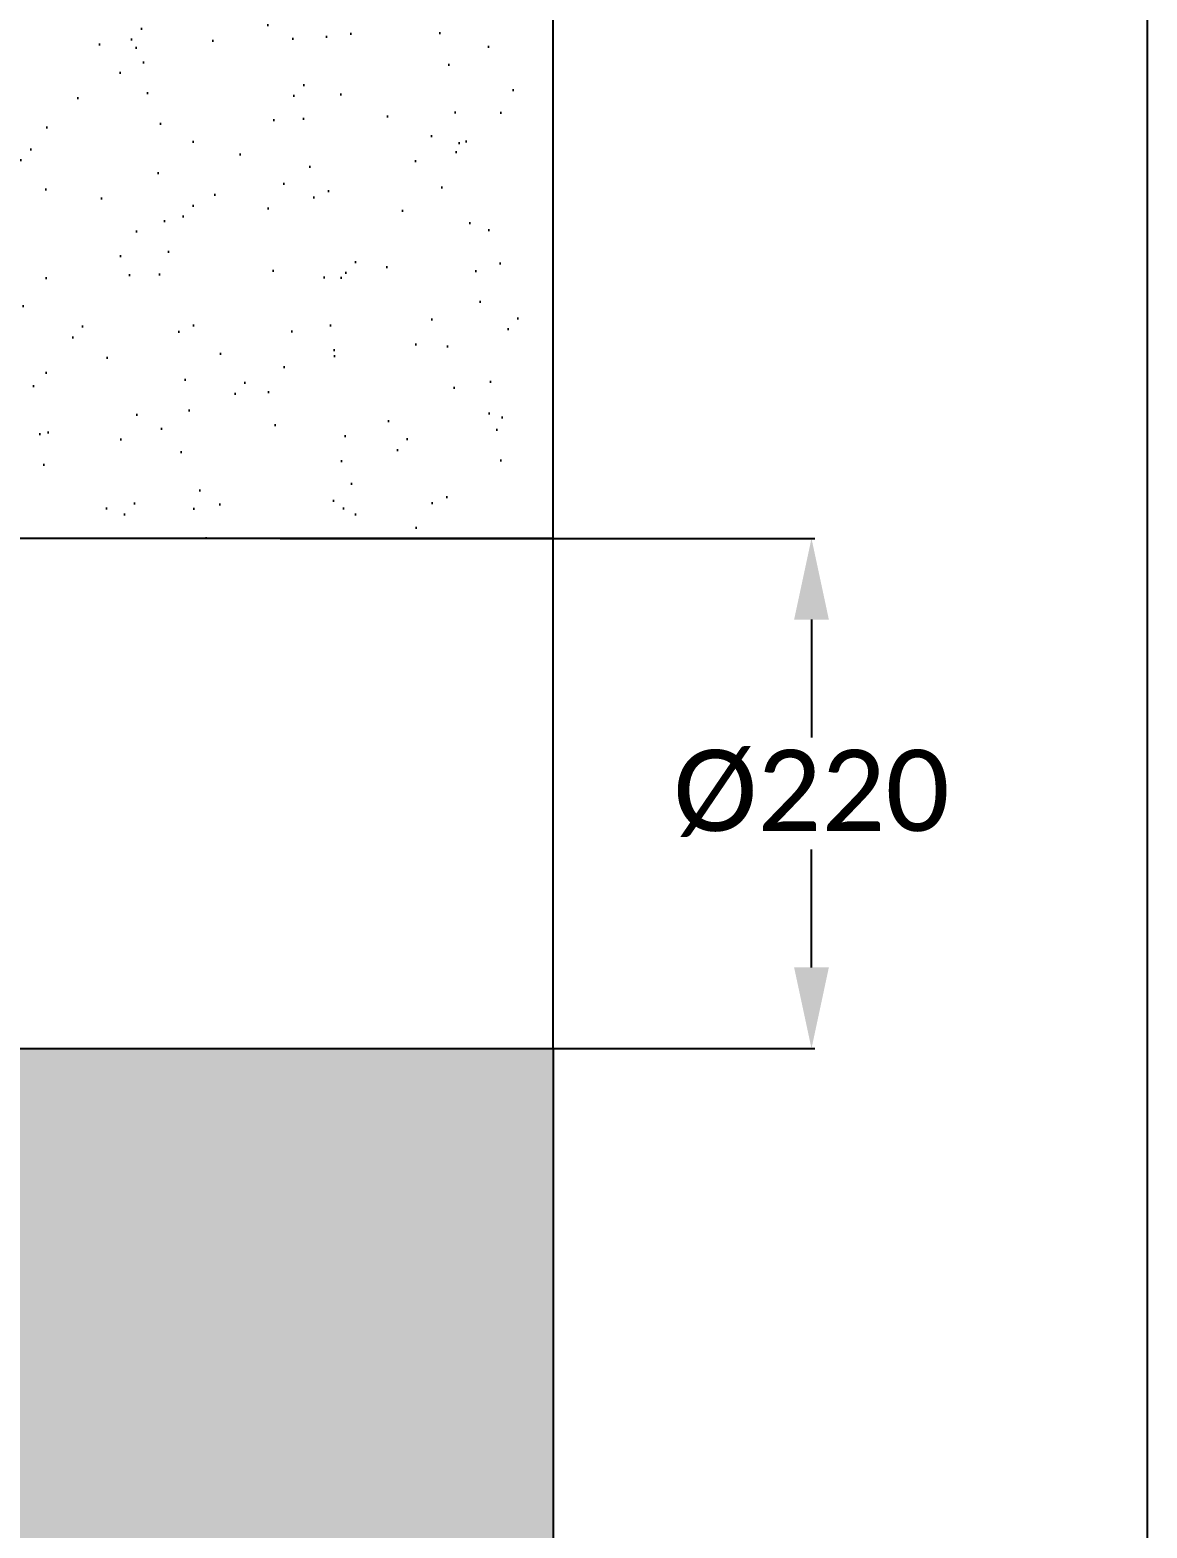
# Model space of a CAD drawing. Header units: millimetres. Extents: x 6781 to 13993, y -7973 to 4183.
# Drawn here: x 12760 to 13241, y 2754 to 3400 of the extents above; entities that cross this region are included whole.
import ezdxf

# ---------------------------------------------------------------- set-up
doc = ezdxf.new("R2010")
doc.units = ezdxf.units.MM
doc.header["$LTSCALE"] = 307.34
doc.header["$PDMODE"] = 3
doc.header["$PDSIZE"] = 8
doc.layers.get('0').update_dxf_attribs({"linetype": 'CONTINUOUS'})
doc.layers.get('Defpoints').update_dxf_attribs({"linetype": 'CONTINUOUS'})
doc.styles.get("Standard").update_dxf_attribs({"font": 'calibri.ttf'})
doc.dimstyles.get("Standard").update_dxf_attribs({"dimtxt": 35, "dimasz": 35, "dimexe": 1.5, "dimexo": 1, "dimtad": 1, "dimdsep": 46, "dimtxsty": 'Standard', "dimblk": '_FILLED', "dimblk1": '_FILLED', "dimblk2": '_FILLED', "dimcen": 0.09, "dimazin": 2, "dimtol": 1, "dimtp": 0.01, "dimtm": 0.01, "dimtfac": 1, "dimtofl": 0, "dimtmove": 0, "dimatfit": 3, "dimldrblk": '_FILLED', "dimfxl": 1, "dimtolj": 1, "dimarcsym": 0})

# ---------------------------------------------------------------- blocks, each defined once
blk = doc.blocks.new('_FILLED')
at = {"color": 0, "linetype": 'ByBlock'}
blk.add_solid([(0, 0), (-1, 0.214), (-1, -0.214)], dxfattribs=at)
blk = doc.blocks.new('*D952')
at = {"color": 0, "lineweight": -2}
for p, q in [((12867.46, 3180.94), (13098, 3180.94)), ((13096.5, 3145.94), (13096.5, 3095.15)), ((13096.5, 2995.94), (13096.5, 3046.73)), ((12867.46, 2960.94), (13098, 2960.94))]:
    blk.add_line(p, q, dxfattribs=at)
at = {"layer": 'Defpoints', "color": 0}
for p in [(12866.46, 3180.94), (12866.46, 2960.94), (13096.5, 2960.94)]:
    blk.add_point(p, dxfattribs=at)
at = {"color": 0, "linetype": 'ByBlock', "lineweight": -2, "xscale": 35, "yscale": 35, "zscale": 35}
for p, rotation in [((13096.5, 3180.94), 90), ((13096.5, 2960.94), 270)]:
    blk.add_blockref('_FILLED', p, dxfattribs=dict(at, rotation=rotation))
at = {"color": 0, "insert": (13096.5, 3070.94), "char_height": 35, "attachment_point": 5}
blk.add_mtext('\\A1;\\A1;%%c220', dxfattribs=at)

msp = doc.modelspace()

# ---------------------------------------------------------------- hatches: boundary and pattern name
at = {"linetype": 'ByBlock', "lineweight": 30}
h = msp.add_hatch(dxfattribs=at)
h.set_pattern_fill('AR-SAND', color=256, angle=90)
h.set_pattern_definition([(127.5, (13511.84, -3954.954), (-48.94132, -1.60003), [0, -38.608, 0, -43.18, 0, -41.275]), (97.5, (13511.84, -3954.954), (-71.6825, 44.95233), [0, -20.828, 0, -34.798, 0, -13.335]), (57.5, (13511.84, -3986.196), (-0.14372, 79.09924), [0, -12.7, 0, -45.72, 0, -59.69]), (47.5, (13511.84, -3986.196), (-22.29293, 76.35565), [0, -6.35, 0, -29.972, 0, -34.29])])
h.paths.add_polyline_path([(12985.12051, 3574.46), (12985.12051, 3528.37044), (12985.12051, 3180.93639), (12747.79589, 3180.93639), (12747.79589, 3574.46)])
at = {"linetype": 'Continuous', "lineweight": 25}
h = msp.add_hatch(dxfattribs=at)
h.set_pattern_fill('AR-SAND', color=0)
h.paths.add_polyline_path([(12747.79589, 2960.93639), (12985.12051, 2960.93639), (12985.12051, 818.69525), (12747.79589, 818.69525)])

# ---------------------------------------------------------------- linework, layer by layer
for p, q in [((12985.12051, 2960.93639), (12985.12051, 3574.46)), ((12985.12051, 3180.93639), (12747.79589, 3180.93639)), ((12747.79589, 2960.93639), (12985.12051, 2960.93639))]:
    msp.add_line(p, q)
msp.add_lwpolyline([(6791.75839, -2458.4059), (6791.75839, 4182.91479), (13241.16711, 4182.91479), (13241.16711, -2458.4059)])
at = {"color": 0, "linetype": 'Continuous', "lineweight": 25}
msp.add_lwpolyline([(12747.79589, 2960.93639), (12985.12051, 2960.93639), (12985.12051, 818.69525), (12747.79589, 818.69525)], close=True, dxfattribs=at)

# ---------------------------------------------------------------- dimensions: what is measured, and where the dimension line sits
dim = msp.add_linear_dim(base=(13096.50318, 2960.93639), p1=(12866.4582, 3180.93639), p2=(12866.4582, 2960.93639), angle=90, text='\\A1;%%c220', dimstyle='Standard', override={"dimtad": 0, "dimtih": 1, "dimtoh": 1, "dimdec": 4, "dimzin": 0, "dimtxsty": 'Standard', "dimcen": 50.292, "dimadec": 0, "dimazin": 0, "dimtdec": 4, "dimtzin": 0})
dim.commit()
dim.dimension.update_dxf_attribs({"geometry": '*D952', "text_midpoint": (13096.50318, 3070.93639)})

doc.saveas('drawing.dxf')
